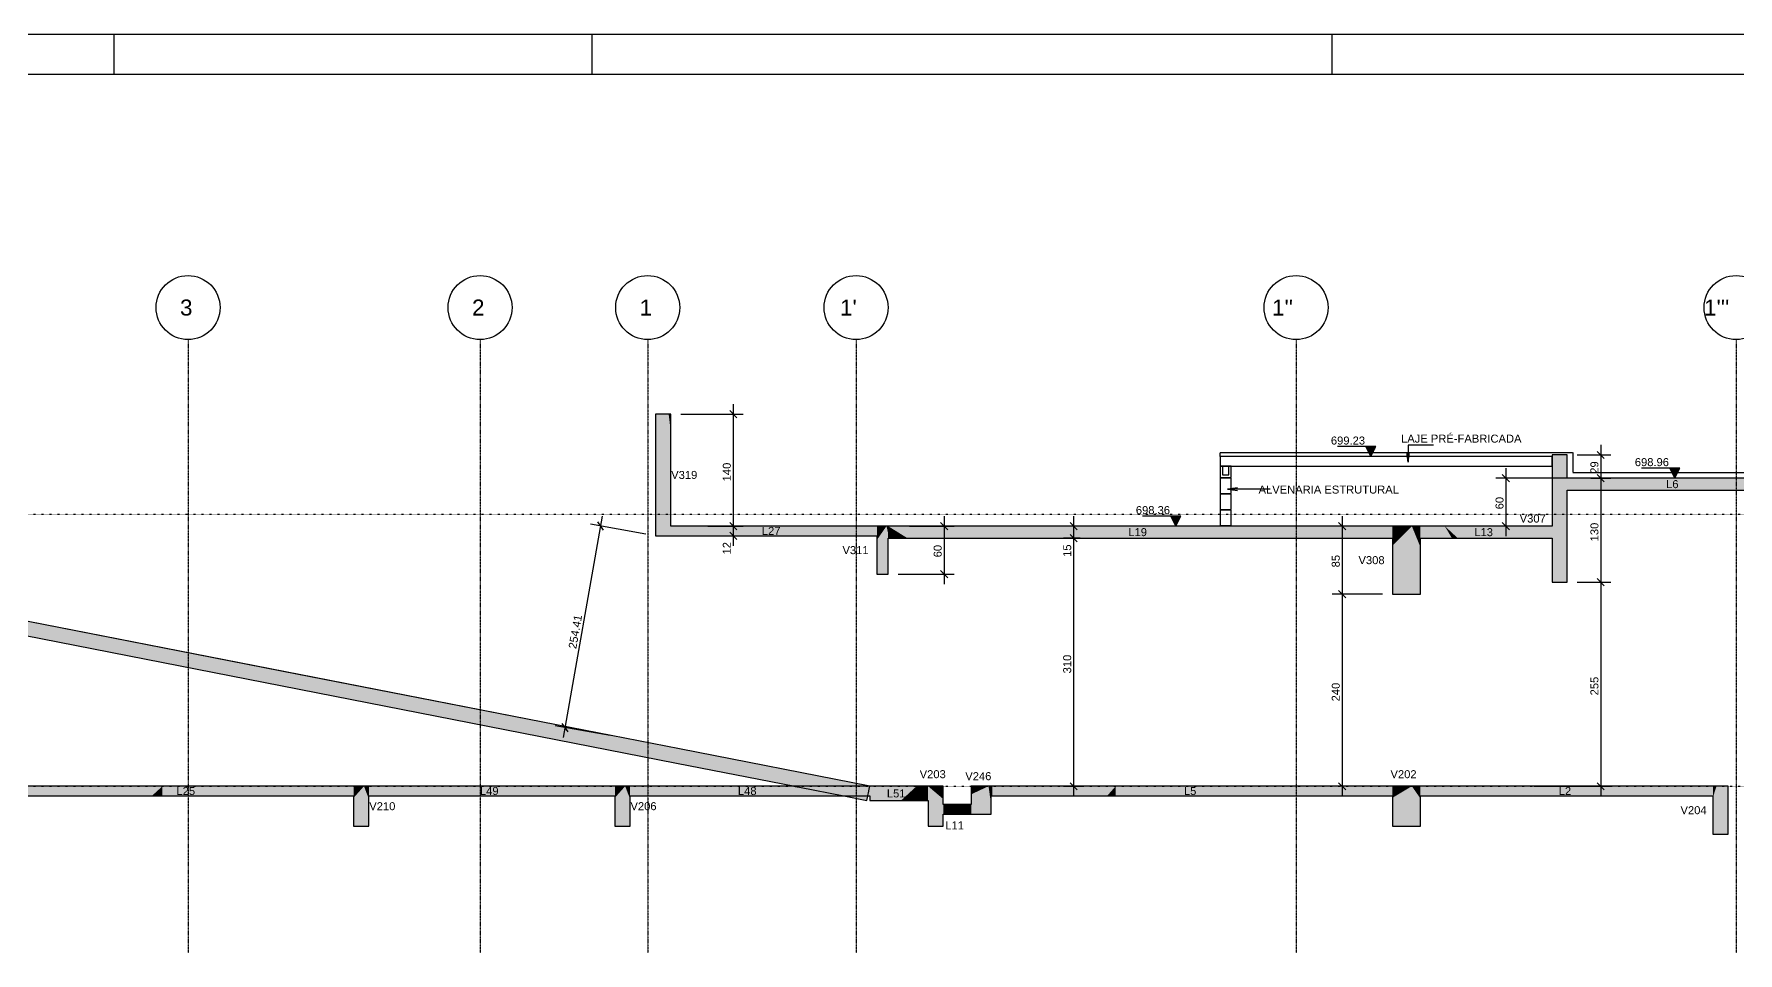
# Model space of a CAD drawing. Extents: x 37185 to 43130, y -8131 to -3926.
# Drawn here: x 38732 to 40862, y -5075 to -3926 of the extents above; entities that cross this region are included whole.
import ezdxf

# ---------------------------------------------------------------- set-up
doc = ezdxf.new("R2010")
doc.units = 0
doc.header["$MEASUREMENT"] = 0
for name, pattern in [('ESTILO_TQS_0001', [1, 0.7, -0.3]), ('ESTILO_TQS_0002', [0.4, 0.1, -0.3]), ('ESTILO_TQS_0004', [1.12, 0.5, -0.2, 0.01, -0.2, 0.01, -0.2])]:
    doc.linetypes.add(name, pattern=pattern)
for name, color, linetype in [('27', 252, 'CONTINUOUS'), ('48', 4, 'CONTINUOUS'), ('50', 5, 'CONTINUOUS'), ('51', 5, 'CONTINUOUS'), ('52', 3, 'CONTINUOUS'), ('67', 7, 'CONTINUOUS'), ('68', 4, 'CONTINUOUS'), ('70', 160, 'CONTINUOUS'), ('74', 2, 'CONTINUOUS'), ('75', 9, 'CONTINUOUS'), ('79', 12, 'CONTINUOUS'), ('95', 7, 'CONTINUOUS'), ('96', 252, 'CONTINUOUS')]:
    doc.layers.add(name, color=color, linetype=linetype)
doc.styles.add('TQS_ARIAL', font='arial.ttf')

msp = doc.modelspace()

# ---------------------------------------------------------------- linework, layer by layer
at = {"layer": '27', "linetype": 'Continuous'}
for points in [[(40214.3, -4454.3), (40214.3, -4466.3), (40629.3, -4466.3), (40629.3, -4454.3), (40214.3, -4454.3)], [(40214.3, -4466.3), (40214.3, -4480.3), (40228.3, -4480.3), (40228.3, -4466.3), (40214.3, -4466.3)], [(40214.3, -4466.3), (40217.3, -4466.3), (40217.3, -4477.3), (40225.3, -4477.3), (40225.3, -4466.3), (40228.3, -4466.3)], [(40214.3, -4481.3), (40214.3, -4500.3), (40228.3, -4500.3), (40228.3, -4481.3), (40214.3, -4481.3)], [(40214.3, -4501.3), (40214.3, -4520.3), (40228.3, -4520.3), (40228.3, -4501.3), (40214.3, -4501.3)], [(40214.3, -4521.3), (40214.3, -4540.3), (40228.3, -4540.3), (40228.3, -4521.3), (40214.3, -4521.3)]]:
    msp.add_lwpolyline(points, dxfattribs=at)
at = {"layer": '48', "linetype": 'Continuous'}
msp.add_line((39442.2, -4800.9), (38116.3, -4541.3), dxfattribs=at)
at = {"layer": '50', "linetype": 'Continuous'}
for centre in [(38924.3, -4268.1), (39289.3, -4268.1), (39498.8, -4268.1), (39759.3, -4268.1), (40309.3, -4268.1), (40859.3, -4268.1)]:
    msp.add_circle(centre, 40, dxfattribs=at)
at = {"layer": '52', "linetype": 'Continuous'}
for points in [[(39527.7, -4401.3), (39525, -4401.3), (39508.7, -4401.3)], [(39508.7, -4401.3), (39508.7, -4445.1), (39508.7, -4531.6), (39508.7, -4553.3)], [(39527.7, -4541.3), (39527.7, -4509.5), (39527.7, -4423.1), (39527.7, -4401.3)], [(40629.3, -4452.3), (40629.3, -4541.3)], [(40648.3, -4452.3), (40629.3, -4452.3)], [(40648.3, -4481.3), (40648.3, -4452.3)], [(40915.3, -4481.3), (40706.6, -4481.3), (40648.3, -4481.3)], [(40648.3, -4611.3), (40648.3, -4586.4), (40648.3, -4551.7), (40648.3, -4496.3)], [(40648.3, -4496.3), (40690.2, -4496.3), (40748.5, -4496.3), (40915.3, -4496.3)], [(39538.5, -4819.8), (39060.1, -4726.1), (38116.3, -4541.3)], [(39508.7, -4553.3), (39514.2, -4553.3), (39525, -4553.3), (39527.7, -4553.3), (39527.9, -4553.3), (39533.5, -4553.3), (39539.2, -4553.3), (39545, -4553.3), (39550.7, -4553.3), (39556.4, -4553.3), (39562.1, -4553.3), (39564.5, -4553.3), (39638.8, -4553.3), (39785.3, -4553.3)], [(40629.3, -4541.3), (40495.2, -4541.3), (40464.8, -4541.3), (40454, -4541.3), (40429.8, -4541.3), (39799.3, -4541.3), (39797.3, -4541.3), (39785.3, -4541.3), (39711.1, -4541.3), (39527.7, -4541.3)], [(39785.3, -4553.3), (39785.3, -4558.6), (39785.3, -4592.8), (39785.3, -4601.3)], [(39799.3, -4601.3), (39799.3, -4584.1), (39799.3, -4556.3)], [(39799.3, -4556.3), (39800.6, -4556.3), (39823.5, -4556.3), (39880.7, -4556.3), (39981.4, -4556.3), (39994.7, -4556.3), (40176.4, -4556.3), (40429.8, -4556.3)], [(40429.8, -4556.3), (40429.8, -4565.8), (40429.8, -4600), (40429.8, -4626.3)], [(40464.8, -4626.3), (40464.8, -4601.8), (40464.8, -4567.7), (40464.8, -4556.3)], [(40464.8, -4556.3), (40473.7, -4556.3), (40504.1, -4556.3), (40505.8, -4556.3), (40511.4, -4556.3), (40521.9, -4556.3), (40545.8, -4556.3), (40629.3, -4556.3)], [(40629.3, -4556.3), (40629.3, -4611.3)], [(38116.3, -4559.7), (38591.3, -4652.7), (39535, -4837.4)], [(39785.3, -4601.3), (39789.3, -4601.3), (39797.3, -4601.3), (39799.3, -4601.3)], [(40629.3, -4611.3), (40641.2, -4611.3), (40644.2, -4611.3), (40648.3, -4611.3)], [(40429.8, -4626.3), (40439.9, -4626.3), (40454, -4626.3), (40464.8, -4626.3)], [(39776.3, -4866.3), (39538.5, -4819.8)], [(39535, -4837.4), (39682.6, -4866.3)], [(39868.3, -4866.3), (39849.3, -4866.3), (39834.9, -4866.3), (39776.3, -4866.3), (39723.8, -4866.3), (39708.4, -4866.3), (39691.4, -4866.3), (39682.6, -4866.3), (39476.8, -4866.3), (39470.7, -4866.3), (39457.8, -4866.3), (39369.2, -4866.3), (39150.3, -4866.3), (39144.2, -4866.3), (39131.3, -4866.3), (38892.3, -4866.3), (38718.3, -4866.3)], [(39682.6, -4866.3), (39683.3, -4866.5), (39684.1, -4866.6), (39684.6, -4866.7), (39684.6, -4866.7), (39684.6, -4866.7), (39685.7, -4866.9), (39688.5, -4867.5), (39743.9, -4878.3)], [(39774, -4878.3), (39774, -4878), (39774.7, -4874.7), (39775.6, -4870.2), (39776.3, -4866.3)], [(39868.3, -4889.3), (39868.3, -4882.4), (39868.3, -4866.3)], [(39928.3, -4866.3), (39924.9, -4866.3), (39903.3, -4866.3)], [(39903.3, -4866.3), (39903.3, -4876.4), (39903.3, -4889.3)], [(39928.3, -4901.3), (39928.3, -4891.3), (39928.3, -4871.2), (39928.3, -4866.3)], [(40849.3, -4866.3), (40834.8, -4866.3), (40830.3, -4866.3), (40551.1, -4866.3), (40464.8, -4866.3), (40454, -4866.3), (40429.8, -4866.3), (40083.8, -4866.3), (39928.4, -4866.3)], [(39928.4, -4866.3), (39928.4, -4869.8), (39928.4, -4876.6), (39928.4, -4878.3)], [(40849.3, -4926.3), (40849.3, -4923.2), (40849.3, -4912.2), (40849.3, -4866.3)], [(38718.3, -4878.3), (38735.9, -4878.3), (38759.7, -4878.3), (38772.9, -4878.3), (38879.2, -4878.3), (38892.3, -4878.3), (38993.8, -4878.3), (39131.3, -4878.3)], [(39131.3, -4878.3), (39131.3, -4880.8), (39131.3, -4900.3), (39131.3, -4916.3)], [(39150.3, -4916.3), (39150.3, -4901.9), (39150.3, -4882.4), (39150.3, -4878.3)], [(39150.3, -4878.3), (39249, -4878.3), (39337.7, -4878.3), (39457.8, -4878.3)], [(39457.8, -4878.3), (39457.8, -4880.8), (39457.8, -4900.3), (39457.8, -4916.3)], [(39476.8, -4916.3), (39476.8, -4901.9), (39476.8, -4882.4), (39476.8, -4878.3)], [(39476.8, -4878.3), (39478.3, -4878.3), (39480.2, -4878.3), (39576.4, -4878.3), (39661.2, -4878.3), (39743.9, -4878.3), (39752.2, -4878.3), (39771.6, -4878.3), (39774, -4878.3), (39776.3, -4878.3)], [(39743.9, -4878.3), (39772.9, -4884)], [(39772.9, -4884), (39773.9, -4878.9), (39774, -4878.3)], [(39776.3, -4878.3), (39776.3, -4878.6), (39776.3, -4884.3)], [(39776.3, -4884.3), (39782.9, -4884.3), (39791.9, -4884.3), (39815.4, -4884.3), (39829.8, -4884.3), (39849.3, -4884.3)], [(39849.3, -4884.3), (39849.3, -4916.3)], [(39903.3, -4889.3), (39892.7, -4889.3), (39868.3, -4889.3)], [(39928.4, -4878.3), (39934.1, -4878.3), (39939.8, -4878.3), (39945.5, -4878.3), (39951.3, -4878.3), (39957, -4878.3), (39962.7, -4878.3), (39968.4, -4878.3), (39974.1, -4878.3), (39979.9, -4878.3), (39985.6, -4878.3), (39991.3, -4878.3), (39997, -4878.3), (40000, -4878.3), (40073.2, -4878.3), (40083.8, -4878.3), (40228.3, -4878.3), (40429.8, -4878.3)], [(40429.8, -4878.3), (40429.8, -4880.8), (40429.8, -4900.8), (40429.8, -4916.3)], [(40464.8, -4916.3), (40464.8, -4901.9), (40464.8, -4881.8), (40464.8, -4878.3)], [(40464.8, -4878.3), (40484.3, -4878.3), (40551.1, -4878.3), (40830.3, -4878.3)], [(40830.3, -4878.3), (40830.3, -4880.5), (40830.3, -4926.3)], [(39131.3, -4916.3), (39136.8, -4916.3), (39144.2, -4916.3), (39150.3, -4916.3)], [(39457.8, -4916.3), (39463.3, -4916.3), (39470.7, -4916.3), (39476.8, -4916.3)], [(39849.3, -4916.3), (39855.4, -4916.3), (39860.9, -4916.3), (39868.3, -4916.3)], [(39868.3, -4901.3), (39878.4, -4901.3), (39892.4, -4901.3), (39892.7, -4901.3), (39901.2, -4901.3), (39903.3, -4901.3), (39910.5, -4901.3), (39924.8, -4901.3), (39924.9, -4901.3), (39928.3, -4901.3)], [(39868.3, -4916.3), (39868.3, -4901.9), (39868.3, -4901.3)], [(40429.8, -4916.3), (40439.9, -4916.3), (40454, -4916.3), (40464.8, -4916.3)], [(40830.3, -4926.3), (40831.3, -4926.3), (40834.8, -4926.3), (40849.3, -4926.3)]]:
    msp.add_lwpolyline(points, dxfattribs=at)
at = {"layer": '67', "linetype": 'ESTILO_TQS_0002'}
for p, q in [((37759.7, -4526.3), (41632.8, -4526.3)), ((37736.1, -4866.3), (41632.8, -4866.3))]:
    msp.add_line(p, q, dxfattribs=at)
at = {"layer": '68', "linetype": 'ESTILO_TQS_0001'}
for points in [[(40214.3, -4454.3), (40214.3, -4449.3), (40648.3, -4449.3), (40655.3, -4449.3), (40655.3, -4474.3), (40908.3, -4474.3), (40908.3, -4449.3), (41303.1, -4449.3)], [(40629.3, -4454.3), (40214.3, -4454.3), (40214.3, -4541.3)]]:
    msp.add_lwpolyline(points, dxfattribs=at)
at = {"layer": '70', "linetype": 'ESTILO_TQS_0004'}
for p, q in [((38924.3, -4308.1), (38924.3, -5074.7)), ((39289.3, -4308.1), (39289.3, -5074.7)), ((39498.8, -4308.1), (39498.8, -5074.7)), ((39759.3, -4308.1), (39759.3, -5074.7)), ((40309.3, -4308.1), (40309.3, -5074.7)), ((40859.3, -4308.1), (40859.3, -5074.7))]:
    msp.add_line(p, q, dxfattribs=at)
at = {"layer": '75', "linetype": 'Continuous'}
for p, q in [((39527.7, -4401.3), (39527.7, -4401.3)), ((39540.2, -4401.3), (39618.2, -4401.3)), ((39601.3, -4396.9), (39610.1, -4405.8)), ((39605.7, -4388.8), (39605.7, -4553.8)), ((40409.1, -4441.8), (40361.1, -4441.8)), ((40402.8, -4454.3), (40396.6, -4441.8)), ((40397.1, -4443), (40408.5, -4443)), ((40397.7, -4444.1), (40408, -4444.1)), ((40398.3, -4445.2), (40407.4, -4445.2)), ((40398.8, -4446.3), (40406.9, -4446.3)), ((40399.4, -4447.4), (40406.3, -4447.4)), ((40399.9, -4448.5), (40405.7, -4448.5)), ((40400.5, -4449.6), (40405.2, -4449.6)), ((40401, -4450.8), (40404.6, -4450.8)), ((40402.8, -4454.3), (40409.1, -4441.8)), ((40685.8, -4447.9), (40694.6, -4456.8)), ((40690.2, -4439.8), (40690.2, -4493.8)), ((40401.6, -4451.9), (40404.1, -4451.9)), ((40402.2, -4453), (40403.5, -4453)), ((40571.6, -4468.8), (40571.6, -4553.8)), ((40648.3, -4452.3), (40648.3, -4452.3)), ((40660.8, -4452.3), (40702.7, -4452.3)), ((40690.2, -4468.8), (40690.2, -4623.8)), ((40788.9, -4468.8), (40740.9, -4468.8)), ((40782.7, -4481.3), (40776.4, -4468.8)), ((40777, -4470), (40788.4, -4470)), ((40777.6, -4471.1), (40787.8, -4471.1)), ((40778.1, -4472.2), (40787.3, -4472.2)), ((40782.7, -4481.3), (40788.9, -4468.8)), ((40652.6, -4481.3), (40559.1, -4481.3)), ((40567.1, -4476.9), (40576, -4485.8)), ((40665.1, -4481.3), (40665.1, -4481.3)), ((40665.1, -4481.3), (40665.1, -4481.3)), ((40665.1, -4481.3), (40665.1, -4481.3)), ((40677.6, -4481.3), (40702.7, -4481.3)), ((40677.6, -4481.3), (40702.7, -4481.3)), ((40685.8, -4476.9), (40694.6, -4485.8)), ((40685.8, -4476.9), (40694.6, -4485.8)), ((40778.7, -4473.3), (40786.7, -4473.3)), ((40779.2, -4474.4), (40786.2, -4474.4)), ((40779.8, -4475.5), (40785.6, -4475.5)), ((40780.3, -4476.6), (40785, -4476.6)), ((40780.9, -4477.8), (40784.5, -4477.8)), ((40781.5, -4478.9), (40783.9, -4478.9)), ((40782, -4480), (40783.4, -4480)), ((39441.9, -4528.9), (39393.1, -4805.4)), ((39436.1, -4536.1), (39443.3, -4546.3)), ((39605.7, -4528.8), (39605.7, -4565.8)), ((39869.3, -4528.8), (39869.3, -4613.8)), ((40031.2, -4528.8), (40031.2, -4568.8)), ((40165.2, -4528.8), (40117.2, -4528.8)), ((40159, -4541.3), (40152.7, -4528.8)), ((40153.3, -4530), (40164.7, -4530)), ((40153.8, -4531.1), (40164.1, -4531.1)), ((40154.4, -4532.2), (40163.5, -4532.2)), ((40154.9, -4533.3), (40163, -4533.3)), ((40155.5, -4534.4), (40162.4, -4534.4)), ((40156.1, -4535.5), (40161.9, -4535.5)), ((40159, -4541.3), (40165.2, -4528.8)), ((40366.9, -4528.8), (40366.9, -4638.8)), ((39496.4, -4551.2), (39427.4, -4539)), ((39508.7, -4553.3), (39508.7, -4553.3)), ((39561.5, -4541.3), (39561.5, -4541.3)), ((39561.5, -4541.3), (39561.5, -4541.3)), ((39564.5, -4553.3), (39564.5, -4553.3)), ((39574, -4541.3), (39618.2, -4541.3)), ((39574, -4541.3), (39618.2, -4541.3)), ((39577, -4553.3), (39618.2, -4553.3)), ((39601.3, -4536.9), (39610.1, -4545.8)), ((39601.3, -4536.9), (39610.1, -4545.8)), ((39601.3, -4548.9), (39610.1, -4557.8)), ((39813.6, -4541.3), (39813.6, -4541.3)), ((39826.1, -4541.3), (39881.8, -4541.3)), ((39864.9, -4536.9), (39873.8, -4545.8)), ((40039.7, -4541.3), (40018.7, -4541.3)), ((40039.3, -4556.3), (40018.7, -4556.3)), ((40039.3, -4556.3), (40018.7, -4556.3)), ((40026.8, -4536.9), (40035.6, -4545.8)), ((40026.8, -4551.9), (40035.6, -4560.8)), ((40026.8, -4551.9), (40035.6, -4560.8)), ((40031.2, -4543.8), (40031.2, -4878.8)), ((40051.8, -4556.3), (40051.8, -4556.3)), ((40051.8, -4556.3), (40051.8, -4556.3)), ((40052.2, -4541.3), (40052.2, -4541.3)), ((40156.6, -4536.6), (40161.3, -4536.6)), ((40157.2, -4537.8), (40160.8, -4537.8)), ((40157.7, -4538.9), (40160.2, -4538.9)), ((40158.3, -4540), (40159.6, -4540)), ((40397.4, -4541.3), (40354.4, -4541.3)), ((40362.5, -4536.9), (40371.3, -4545.8)), ((40409.9, -4541.3), (40409.9, -4541.3)), ((40616.8, -4541.3), (40559.1, -4541.3)), ((40567.1, -4536.9), (40576, -4545.8)), ((40629.3, -4541.3), (40629.3, -4541.3)), ((39864.9, -4596.9), (39873.8, -4605.8)), ((40690.2, -4598.8), (40690.2, -4878.8)), ((39799.3, -4601.3), (39799.3, -4601.3)), ((39811.8, -4601.3), (39881.8, -4601.3)), ((40366.9, -4613.8), (40366.9, -4878.8)), ((40648.3, -4611.3), (40648.3, -4611.3)), ((40648.3, -4611.3), (40648.3, -4611.3)), ((40660.8, -4611.3), (40702.7, -4611.3)), ((40660.8, -4611.3), (40702.7, -4611.3)), ((40685.8, -4606.9), (40694.6, -4615.8)), ((40685.8, -4606.9), (40694.6, -4615.8)), ((40417.3, -4626.3), (40354.4, -4626.3)), ((40417.3, -4626.3), (40354.4, -4626.3)), ((40362.5, -4621.9), (40371.3, -4630.8)), ((40362.5, -4621.9), (40371.3, -4630.8)), ((40429.8, -4626.3), (40429.8, -4626.3)), ((40429.8, -4626.3), (40429.8, -4626.3)), ((39452, -4803.1), (39383, -4790.9)), ((39391.7, -4788), (39398.9, -4798.2)), ((39464.3, -4805.3), (39464.3, -4805.3)), ((40006.1, -4866.3), (40006.1, -4866.3)), ((40018.6, -4866.3), (40043.7, -4866.3)), ((40026.8, -4861.9), (40035.6, -4870.8)), ((40365.9, -4866.3), (40354.4, -4866.3)), ((40362.5, -4861.9), (40371.3, -4870.8)), ((40378.4, -4866.3), (40378.4, -4866.3)), ((40594.5, -4866.3), (40594.5, -4866.3)), ((40607, -4866.3), (40702.7, -4866.3)), ((40685.8, -4861.9), (40694.6, -4870.8))]:
    msp.add_line(p, q, dxfattribs=at)
for points in [[(40481.1, -4440), (40449.3, -4440), (40449.3, -4461.3), (40447.7, -4448.9), (40449.3, -4461.3), (40450.9, -4448.9)], [(40277.1, -4495.2), (40223.7, -4495.2), (40236.1, -4493.6), (40223.7, -4495.2), (40236.1, -4496.9)]]:
    msp.add_lwpolyline(points, dxfattribs=at)
at = {"layer": '79', "linetype": 'Continuous'}
for points in [[(40396.6, -4441.8), (40402.8, -4454.3), (40409.1, -4441.8), (40396.6, -4441.8)], [(40776.4, -4468.8), (40782.7, -4481.3), (40788.9, -4468.8), (40776.4, -4468.8)], [(40152.7, -4528.8), (40159, -4541.3), (40165.2, -4528.8), (40152.7, -4528.8)]]:
    msp.add_lwpolyline(points, dxfattribs=at)
at = {"layer": '95', "linetype": 'Continuous'}
for p, q in [((37184.5, -3926.3), (43129.5, -3926.3)), ((38832, -3976.3), (38832, -3926.3)), ((39429.5, -3976.3), (39429.5, -3926.3)), ((40354.5, -3976.3), (40354.5, -3926.3)), ((37309.5, -3976.3), (43079.5, -3976.3))]:
    msp.add_line(p, q, dxfattribs=at)
at = {"layer": '96', "linetype": 'Continuous'}
for points in [[(39525, -4401.3), (39508.7, -4401.3), (39508.7, -4445.1)], [(39525, -4401.3), (39508.7, -4445.1), (39525, -4401.3)], [(39525, -4401.3), (39508.7, -4445.1), (39508.7, -4531.6)], [(39525, -4401.3), (39508.7, -4531.6), (39525, -4401.3)], [(39525, -4401.3), (39508.7, -4531.6), (39508.7, -4553.3)], [(39525, -4401.3), (39508.7, -4553.3), (39525, -4401.3)], [(39525, -4401.3), (39508.7, -4553.3), (39514.2, -4553.3)], [(39525, -4401.3), (39514.2, -4553.3), (39525, -4401.3)], [(39525, -4401.3), (39514.2, -4553.3), (39525, -4553.3)], [(39525, -4401.3), (39525, -4553.3), (39525, -4401.3)], [(39525, -4401.3), (39525, -4553.3), (39527.7, -4553.3)], [(39525, -4401.3), (39527.7, -4553.3), (39525, -4401.3)], [(39525, -4401.3), (39527.7, -4553.3), (39527.7, -4509.5)], [(39525, -4401.3), (39527.7, -4509.5), (39525, -4401.3)], [(39525, -4401.3), (39527.7, -4509.5), (39527.7, -4423.1)], [(39525, -4401.3), (39527.7, -4423.1), (39525, -4401.3)], [(39525, -4401.3), (39527.7, -4423.1), (39527.7, -4401.3)], [(39525, -4401.3), (39527.7, -4401.3), (39525, -4401.3)], [(40629.3, -4452.3), (40629.3, -4611.3), (40641.2, -4611.3)], [(40629.3, -4452.3), (40641.2, -4611.3), (40629.3, -4452.3)], [(40629.3, -4452.3), (40641.2, -4611.3), (40644.2, -4611.3)], [(40629.3, -4452.3), (40644.2, -4611.3), (40629.3, -4452.3)], [(40629.3, -4452.3), (40644.2, -4611.3), (40648.3, -4611.3)], [(40629.3, -4452.3), (40648.3, -4611.3), (40629.3, -4452.3)], [(40629.3, -4452.3), (40648.3, -4611.3), (40648.3, -4586.4)], [(40629.3, -4452.3), (40648.3, -4586.4), (40629.3, -4452.3)], [(40629.3, -4452.3), (40648.3, -4586.4), (40648.3, -4551.7)], [(40629.3, -4452.3), (40648.3, -4551.7), (40629.3, -4452.3)], [(40629.3, -4452.3), (40648.3, -4551.7), (40648.3, -4452.3)], [(40629.3, -4452.3), (40648.3, -4452.3), (40629.3, -4452.3)], [(40706.6, -4481.3), (40648.3, -4481.3), (40648.3, -4483.7)], [(40706.6, -4481.3), (40648.3, -4483.7), (40706.6, -4481.3)], [(40706.6, -4481.3), (40648.3, -4483.7), (40648.3, -4487)], [(40706.6, -4481.3), (40648.3, -4487), (40706.6, -4481.3)], [(40706.6, -4481.3), (40648.3, -4487), (40648.3, -4496.3)], [(40706.6, -4481.3), (40648.3, -4496.3), (40706.6, -4481.3)], [(40706.6, -4481.3), (40648.3, -4496.3), (40690.2, -4496.3)], [(40706.6, -4481.3), (40690.2, -4496.3), (40706.6, -4481.3)], [(40706.6, -4481.3), (40690.2, -4496.3), (40748.5, -4496.3)], [(40706.6, -4481.3), (40748.5, -4496.3), (40706.6, -4481.3)], [(40706.6, -4481.3), (40748.5, -4496.3), (40915.3, -4496.3)], [(40706.6, -4481.3), (40915.3, -4496.3), (40706.6, -4481.3)], [(40706.6, -4481.3), (40915.3, -4496.3), (40915.3, -4494)], [(40706.6, -4481.3), (40915.3, -4494), (40706.6, -4481.3)], [(40706.6, -4481.3), (40915.3, -4494), (40915.3, -4490.7)], [(40706.6, -4481.3), (40915.3, -4490.7), (40706.6, -4481.3)], [(40706.6, -4481.3), (40915.3, -4490.7), (40915.3, -4481.3)], [(40706.6, -4481.3), (40915.3, -4481.3), (40706.6, -4481.3)], [(39060.1, -4726.1), (38116.3, -4541.3), (38591.3, -4652.7)], [(39711.1, -4541.3), (39527.7, -4541.3), (39527.7, -4544.8)], [(39711.1, -4541.3), (39527.7, -4544.8), (39711.1, -4541.3)], [(39711.1, -4541.3), (39527.7, -4544.8), (39527.7, -4551.6)], [(39711.1, -4541.3), (39527.7, -4551.6), (39711.1, -4541.3)], [(39711.1, -4541.3), (39527.7, -4551.6), (39527.7, -4553.3)], [(39711.1, -4541.3), (39527.7, -4553.3), (39711.1, -4541.3)], [(39711.1, -4541.3), (39527.7, -4553.3), (39527.9, -4553.3)], [(39711.1, -4541.3), (39527.9, -4553.3), (39711.1, -4541.3)], [(39711.1, -4541.3), (39527.9, -4553.3), (39533.5, -4553.3)], [(39711.1, -4541.3), (39533.5, -4553.3), (39711.1, -4541.3)], [(39711.1, -4541.3), (39533.5, -4553.3), (39539.2, -4553.3)], [(39711.1, -4541.3), (39539.2, -4553.3), (39711.1, -4541.3)], [(39711.1, -4541.3), (39539.2, -4553.3), (39545, -4553.3)], [(39711.1, -4541.3), (39545, -4553.3), (39711.1, -4541.3)], [(39711.1, -4541.3), (39545, -4553.3), (39550.7, -4553.3)], [(39711.1, -4541.3), (39550.7, -4553.3), (39711.1, -4541.3)], [(39711.1, -4541.3), (39550.7, -4553.3), (39556.4, -4553.3)], [(39711.1, -4541.3), (39556.4, -4553.3), (39711.1, -4541.3)], [(39711.1, -4541.3), (39556.4, -4553.3), (39562.1, -4553.3)], [(39711.1, -4541.3), (39562.1, -4553.3), (39711.1, -4541.3)], [(39711.1, -4541.3), (39562.1, -4553.3), (39564.5, -4553.3)], [(39711.1, -4541.3), (39564.5, -4553.3), (39711.1, -4541.3)], [(39711.1, -4541.3), (39564.5, -4553.3), (39638.8, -4553.3)], [(39711.1, -4541.3), (39638.8, -4553.3), (39711.1, -4541.3)], [(39711.1, -4541.3), (39638.8, -4553.3), (39785.3, -4553.3)], [(39711.1, -4541.3), (39785.3, -4553.3), (39711.1, -4541.3)], [(39711.1, -4541.3), (39785.3, -4553.3), (39785.3, -4549.9)], [(39711.1, -4541.3), (39785.3, -4549.9), (39711.1, -4541.3)], [(39711.1, -4541.3), (39785.3, -4549.9), (39785.3, -4543.1)], [(39711.1, -4541.3), (39785.3, -4543.1), (39711.1, -4541.3)], [(39711.1, -4541.3), (39785.3, -4543.1), (39785.3, -4541.3)], [(39711.1, -4541.3), (39785.3, -4541.3), (39711.1, -4541.3)], [(39797.3, -4541.3), (39785.3, -4541.3), (39785.3, -4558.6)], [(39797.3, -4541.3), (39785.3, -4558.6), (39797.3, -4541.3)], [(39797.3, -4541.3), (39785.3, -4558.6), (39785.3, -4592.8)], [(39797.3, -4541.3), (39785.3, -4592.8), (39797.3, -4541.3)], [(39797.3, -4541.3), (39785.3, -4592.8), (39785.3, -4601.3)], [(39797.3, -4541.3), (39785.3, -4601.3), (39797.3, -4541.3)], [(39797.3, -4541.3), (39785.3, -4601.3), (39789.3, -4601.3)], [(39797.3, -4541.3), (39789.3, -4601.3), (39797.3, -4541.3)], [(39797.3, -4541.3), (39789.3, -4601.3), (39797.3, -4601.3)], [(39797.3, -4541.3), (39797.3, -4601.3), (39797.3, -4541.3)], [(39797.3, -4541.3), (39797.3, -4601.3), (39799.3, -4601.3)], [(39797.3, -4541.3), (39799.3, -4601.3), (39797.3, -4541.3)], [(39797.3, -4541.3), (39799.3, -4601.3), (39799.3, -4584.1)], [(39797.3, -4541.3), (39799.3, -4584.1), (39797.3, -4541.3)], [(39797.3, -4541.3), (39799.3, -4584.1), (39799.3, -4549.9)], [(39797.3, -4541.3), (39799.3, -4549.9), (39797.3, -4541.3)], [(39797.3, -4541.3), (39799.3, -4549.9), (39799.3, -4541.3)], [(39797.3, -4541.3), (39799.3, -4541.3), (39797.3, -4541.3)], [(39799.3, -4541.3), (39799.3, -4556.3), (39800.6, -4556.3)], [(39799.3, -4541.3), (39800.6, -4556.3), (39799.3, -4541.3)], [(39799.3, -4541.3), (39800.6, -4556.3), (39823.5, -4556.3)], [(39799.3, -4541.3), (39823.5, -4556.3), (39799.3, -4541.3)], [(39799.3, -4541.3), (39823.5, -4556.3), (39880.7, -4556.3)], [(39799.3, -4541.3), (39880.7, -4556.3), (39799.3, -4541.3)], [(39799.3, -4541.3), (39880.7, -4556.3), (39981.4, -4556.3)], [(39799.3, -4541.3), (39981.4, -4556.3), (39799.3, -4541.3)], [(39799.3, -4541.3), (39981.4, -4556.3), (39994.7, -4556.3)], [(39799.3, -4541.3), (39994.7, -4556.3), (39799.3, -4541.3)], [(39799.3, -4541.3), (39994.7, -4556.3), (40176.4, -4556.3)], [(39799.3, -4541.3), (40176.4, -4556.3), (39799.3, -4541.3)], [(39799.3, -4541.3), (40176.4, -4556.3), (40429.8, -4556.3)], [(39799.3, -4541.3), (40429.8, -4556.3), (39799.3, -4541.3)], [(39799.3, -4541.3), (40429.8, -4556.3), (40429.8, -4552)], [(39799.3, -4541.3), (40429.8, -4552), (39799.3, -4541.3)], [(39799.3, -4541.3), (40429.8, -4552), (40429.8, -4546)], [(39799.3, -4541.3), (40429.8, -4546), (39799.3, -4541.3)], [(39799.3, -4541.3), (40429.8, -4546), (40429.8, -4541.3)], [(39799.3, -4541.3), (40429.8, -4541.3), (39799.3, -4541.3)], [(40454, -4541.3), (40429.8, -4541.3), (40429.8, -4565.8)], [(40454, -4541.3), (40429.8, -4565.8), (40454, -4541.3)], [(40454, -4541.3), (40429.8, -4565.8), (40429.8, -4600)], [(40454, -4541.3), (40429.8, -4600), (40454, -4541.3)], [(40454, -4541.3), (40429.8, -4600), (40429.8, -4626.3)], [(40454, -4541.3), (40429.8, -4626.3), (40454, -4541.3)], [(40454, -4541.3), (40429.8, -4626.3), (40439.9, -4626.3)], [(40454, -4541.3), (40439.9, -4626.3), (40454, -4541.3)], [(40454, -4541.3), (40439.9, -4626.3), (40454, -4626.3)], [(40454, -4541.3), (40454, -4626.3), (40454, -4541.3)], [(40454, -4541.3), (40454, -4626.3), (40464.8, -4626.3)], [(40454, -4541.3), (40464.8, -4626.3), (40454, -4541.3)], [(40454, -4541.3), (40464.8, -4626.3), (40464.8, -4601.8)], [(40454, -4541.3), (40464.8, -4601.8), (40454, -4541.3)], [(40454, -4541.3), (40464.8, -4601.8), (40464.8, -4567.7)], [(40454, -4541.3), (40464.8, -4567.7), (40454, -4541.3)], [(40454, -4541.3), (40464.8, -4567.7), (40464.8, -4541.3)], [(40454, -4541.3), (40464.8, -4541.3), (40454, -4541.3)], [(40495.2, -4541.3), (40464.8, -4541.3), (40464.8, -4545.2)], [(40495.2, -4541.3), (40464.8, -4545.2), (40495.2, -4541.3)], [(40495.2, -4541.3), (40464.8, -4545.2), (40464.8, -4551.2)], [(40495.2, -4541.3), (40464.8, -4551.2), (40495.2, -4541.3)], [(40495.2, -4541.3), (40464.8, -4551.2), (40464.8, -4556.3)], [(40495.2, -4541.3), (40464.8, -4556.3), (40495.2, -4541.3)], [(40495.2, -4541.3), (40464.8, -4556.3), (40473.7, -4556.3)], [(40495.2, -4541.3), (40473.7, -4556.3), (40495.2, -4541.3)], [(40495.2, -4541.3), (40473.7, -4556.3), (40504.1, -4556.3)], [(40495.2, -4541.3), (40504.1, -4556.3), (40495.2, -4541.3)], [(40495.2, -4541.3), (40504.1, -4556.3), (40505.8, -4556.3)], [(40495.2, -4541.3), (40505.8, -4556.3), (40495.2, -4541.3)], [(40495.2, -4541.3), (40505.8, -4556.3), (40511.4, -4556.3)], [(40495.2, -4541.3), (40511.4, -4556.3), (40495.2, -4541.3)], [(40495.2, -4541.3), (40511.4, -4556.3), (40521.9, -4556.3)], [(40495.2, -4541.3), (40521.9, -4556.3), (40495.2, -4541.3)], [(40495.2, -4541.3), (40521.9, -4556.3), (40545.8, -4556.3)], [(40495.2, -4541.3), (40545.8, -4556.3), (40495.2, -4541.3)], [(40495.2, -4541.3), (40545.8, -4556.3), (40629.3, -4556.3)], [(40495.2, -4541.3), (40629.3, -4556.3), (40495.2, -4541.3)], [(40495.2, -4541.3), (40629.3, -4556.3), (40629.3, -4554.1)], [(40495.2, -4541.3), (40629.3, -4554.1), (40495.2, -4541.3)], [(40495.2, -4541.3), (40629.3, -4554.1), (40629.3, -4550.6)], [(40495.2, -4541.3), (40629.3, -4550.6), (40495.2, -4541.3)], [(40495.2, -4541.3), (40629.3, -4550.6), (40629.3, -4541.3)], [(40495.2, -4541.3), (40629.3, -4541.3), (40495.2, -4541.3)], [(39060.1, -4726.1), (38591.3, -4652.7), (39060.1, -4726.1)], [(39060.1, -4726.1), (38591.3, -4652.7), (39535, -4837.4)], [(39060.1, -4726.1), (39535, -4837.4), (39060.1, -4726.1)], [(39060.1, -4726.1), (39535, -4837.4), (39538.5, -4819.8)], [(39060.1, -4726.1), (39538.5, -4819.8), (39060.1, -4726.1)], [(39535, -4837.4), (39772.9, -4884), (39538.5, -4819.8)], [(39535, -4837.4), (39538.5, -4819.8), (39535, -4837.4)], [(39772.9, -4884), (39773.9, -4878.9), (39538.5, -4819.8)], [(39772.9, -4884), (39538.5, -4819.8), (39772.9, -4884)], [(39538.5, -4819.8), (39773.9, -4878.9), (39776.3, -4866.3)], [(39538.5, -4819.8), (39776.3, -4866.3), (39538.5, -4819.8)], [(38892.3, -4866.3), (38718.3, -4866.3), (38718.3, -4869.8)], [(38892.3, -4866.3), (38718.3, -4869.8), (38892.3, -4866.3)], [(38892.3, -4866.3), (38718.3, -4869.8), (38718.3, -4874.5)], [(38892.3, -4866.3), (38718.3, -4874.5), (38892.3, -4866.3)], [(38892.3, -4866.3), (38718.3, -4874.5), (38718.3, -4878.3)], [(38892.3, -4866.3), (38718.3, -4878.3), (38892.3, -4866.3)], [(38892.3, -4866.3), (38718.3, -4878.3), (38735.9, -4878.3)], [(38892.3, -4866.3), (38735.9, -4878.3), (38892.3, -4866.3)], [(38892.3, -4866.3), (38735.9, -4878.3), (38759.7, -4878.3)], [(38892.3, -4866.3), (38759.7, -4878.3), (38892.3, -4866.3)], [(38892.3, -4866.3), (38759.7, -4878.3), (38772.9, -4878.3)], [(38892.3, -4866.3), (38772.9, -4878.3), (38892.3, -4866.3)], [(38892.3, -4866.3), (38772.9, -4878.3), (38879.2, -4878.3)], [(38892.3, -4866.3), (38879.2, -4878.3), (38892.3, -4866.3)], [(38892.3, -4866.3), (38879.2, -4878.3), (38892.3, -4878.3)], [(38892.3, -4866.3), (38892.3, -4878.3), (38892.3, -4866.3)], [(38892.3, -4866.3), (38892.3, -4878.3), (38993.8, -4878.3)], [(38892.3, -4866.3), (38993.8, -4878.3), (38892.3, -4866.3)], [(38892.3, -4866.3), (38993.8, -4878.3), (39131.3, -4878.3)], [(38892.3, -4866.3), (39131.3, -4878.3), (38892.3, -4866.3)], [(38892.3, -4866.3), (39131.3, -4878.3), (39131.3, -4874.9)], [(38892.3, -4866.3), (39131.3, -4874.9), (38892.3, -4866.3)], [(38892.3, -4866.3), (39131.3, -4874.9), (39131.3, -4870.2)], [(38892.3, -4866.3), (39131.3, -4870.2), (38892.3, -4866.3)], [(38892.3, -4866.3), (39131.3, -4870.2), (39131.3, -4866.3)], [(38892.3, -4866.3), (39131.3, -4866.3), (38892.3, -4866.3)], [(39144.2, -4866.3), (39131.3, -4866.3), (39131.3, -4880.8)], [(39144.2, -4866.3), (39131.3, -4880.8), (39144.2, -4866.3)], [(39144.2, -4866.3), (39131.3, -4880.8), (39131.3, -4900.3)], [(39144.2, -4866.3), (39131.3, -4900.3), (39144.2, -4866.3)], [(39144.2, -4866.3), (39131.3, -4900.3), (39131.3, -4916.3)], [(39144.2, -4866.3), (39131.3, -4916.3), (39144.2, -4866.3)], [(39144.2, -4866.3), (39131.3, -4916.3), (39136.8, -4916.3)], [(39144.2, -4866.3), (39136.8, -4916.3), (39144.2, -4866.3)], [(39144.2, -4866.3), (39136.8, -4916.3), (39144.2, -4916.3)], [(39144.2, -4866.3), (39144.2, -4916.3), (39144.2, -4866.3)], [(39144.2, -4866.3), (39144.2, -4916.3), (39150.3, -4916.3)], [(39144.2, -4866.3), (39150.3, -4916.3), (39144.2, -4866.3)], [(39144.2, -4866.3), (39150.3, -4916.3), (39150.3, -4901.9)], [(39144.2, -4866.3), (39150.3, -4901.9), (39144.2, -4866.3)], [(39144.2, -4866.3), (39150.3, -4901.9), (39150.3, -4882.4)], [(39144.2, -4866.3), (39150.3, -4882.4), (39144.2, -4866.3)], [(39144.2, -4866.3), (39150.3, -4882.4), (39150.3, -4866.3)], [(39144.2, -4866.3), (39150.3, -4866.3), (39144.2, -4866.3)], [(39369.2, -4866.3), (39150.3, -4866.3), (39150.3, -4869.8)], [(39369.2, -4866.3), (39150.3, -4869.8), (39369.2, -4866.3)], [(39369.2, -4866.3), (39150.3, -4869.8), (39150.3, -4874.5)], [(39369.2, -4866.3), (39150.3, -4874.5), (39369.2, -4866.3)], [(39369.2, -4866.3), (39150.3, -4874.5), (39150.3, -4878.3)], [(39369.2, -4866.3), (39150.3, -4878.3), (39369.2, -4866.3)], [(39369.2, -4866.3), (39150.3, -4878.3), (39249, -4878.3)], [(39369.2, -4866.3), (39249, -4878.3), (39369.2, -4866.3)], [(39369.2, -4866.3), (39249, -4878.3), (39337.7, -4878.3)], [(39369.2, -4866.3), (39337.7, -4878.3), (39369.2, -4866.3)], [(39369.2, -4866.3), (39337.7, -4878.3), (39457.8, -4878.3)], [(39369.2, -4866.3), (39457.8, -4878.3), (39369.2, -4866.3)], [(39369.2, -4866.3), (39457.8, -4878.3), (39457.8, -4874.9)], [(39369.2, -4866.3), (39457.8, -4874.9), (39369.2, -4866.3)], [(39369.2, -4866.3), (39457.8, -4874.9), (39457.8, -4870.2)], [(39369.2, -4866.3), (39457.8, -4870.2), (39369.2, -4866.3)], [(39369.2, -4866.3), (39457.8, -4870.2), (39457.8, -4866.3)], [(39369.2, -4866.3), (39457.8, -4866.3), (39369.2, -4866.3)], [(39470.7, -4866.3), (39457.8, -4866.3), (39457.8, -4880.8)], [(39470.7, -4866.3), (39457.8, -4880.8), (39470.7, -4866.3)], [(39470.7, -4866.3), (39457.8, -4880.8), (39457.8, -4900.3)], [(39470.7, -4866.3), (39457.8, -4900.3), (39470.7, -4866.3)], [(39470.7, -4866.3), (39457.8, -4900.3), (39457.8, -4916.3)], [(39470.7, -4866.3), (39457.8, -4916.3), (39470.7, -4866.3)], [(39470.7, -4866.3), (39457.8, -4916.3), (39463.3, -4916.3)], [(39470.7, -4866.3), (39463.3, -4916.3), (39470.7, -4866.3)], [(39470.7, -4866.3), (39463.3, -4916.3), (39470.7, -4916.3)], [(39470.7, -4866.3), (39470.7, -4916.3), (39470.7, -4866.3)], [(39470.7, -4866.3), (39470.7, -4916.3), (39476.8, -4916.3)], [(39470.7, -4866.3), (39476.8, -4916.3), (39470.7, -4866.3)], [(39470.7, -4866.3), (39476.8, -4916.3), (39476.8, -4901.9)], [(39470.7, -4866.3), (39476.8, -4901.9), (39470.7, -4866.3)], [(39470.7, -4866.3), (39476.8, -4901.9), (39476.8, -4882.4)], [(39470.7, -4866.3), (39476.8, -4882.4), (39470.7, -4866.3)], [(39470.7, -4866.3), (39476.8, -4882.4), (39476.8, -4866.3)], [(39470.7, -4866.3), (39476.8, -4866.3), (39470.7, -4866.3)], [(39691.4, -4866.3), (39476.8, -4866.3), (39476.8, -4869.8)], [(39691.4, -4866.3), (39476.8, -4869.8), (39691.4, -4866.3)], [(39691.4, -4866.3), (39476.8, -4869.8), (39476.8, -4874.5)], [(39691.4, -4866.3), (39476.8, -4874.5), (39691.4, -4866.3)], [(39691.4, -4866.3), (39476.8, -4874.5), (39476.8, -4878.3)], [(39691.4, -4866.3), (39476.8, -4878.3), (39691.4, -4866.3)], [(39691.4, -4866.3), (39476.8, -4878.3), (39478.3, -4878.3)], [(39691.4, -4866.3), (39478.3, -4878.3), (39691.4, -4866.3)], [(39691.4, -4866.3), (39478.3, -4878.3), (39480.2, -4878.3)], [(39691.4, -4866.3), (39480.2, -4878.3), (39691.4, -4866.3)], [(39691.4, -4866.3), (39480.2, -4878.3), (39576.4, -4878.3)], [(39691.4, -4866.3), (39576.4, -4878.3), (39691.4, -4866.3)], [(39691.4, -4866.3), (39576.4, -4878.3), (39661.2, -4878.3)], [(39691.4, -4866.3), (39661.2, -4878.3), (39691.4, -4866.3)], [(39691.4, -4866.3), (39661.2, -4878.3), (39776.3, -4878.3)], [(39691.4, -4866.3), (39776.3, -4878.3), (39691.4, -4866.3)], [(39691.4, -4866.3), (39776.3, -4878.3), (39776.3, -4874.9)], [(39691.4, -4866.3), (39776.3, -4874.9), (39691.4, -4866.3)], [(39691.4, -4866.3), (39776.3, -4874.9), (39776.3, -4870.2)], [(39691.4, -4866.3), (39776.3, -4870.2), (39691.4, -4866.3)], [(39691.4, -4866.3), (39776.3, -4870.2), (39776.3, -4866.3)], [(39691.4, -4866.3), (39776.3, -4866.3), (39691.4, -4866.3)], [(39834.9, -4866.3), (39776.3, -4866.3), (39776.3, -4871.5)], [(39834.9, -4866.3), (39776.3, -4871.5), (39834.9, -4866.3)], [(39834.9, -4866.3), (39776.3, -4871.5), (39776.3, -4878.6)], [(39834.9, -4866.3), (39776.3, -4878.6), (39834.9, -4866.3)], [(39834.9, -4866.3), (39776.3, -4878.6), (39776.3, -4884.3)], [(39834.9, -4866.3), (39776.3, -4884.3), (39834.9, -4866.3)], [(39834.9, -4866.3), (39776.3, -4884.3), (39782.9, -4884.3)], [(39834.9, -4866.3), (39782.9, -4884.3), (39834.9, -4866.3)], [(39834.9, -4866.3), (39782.9, -4884.3), (39791.9, -4884.3)], [(39834.9, -4866.3), (39791.9, -4884.3), (39834.9, -4866.3)], [(39834.9, -4866.3), (39791.9, -4884.3), (39815.4, -4884.3)], [(39834.9, -4866.3), (39815.4, -4884.3), (39834.9, -4866.3)], [(39834.9, -4866.3), (39815.4, -4884.3), (39829.8, -4884.3)], [(39834.9, -4866.3), (39829.8, -4884.3), (39834.9, -4866.3)], [(39834.9, -4866.3), (39829.8, -4884.3), (39849.3, -4884.3)], [(39834.9, -4866.3), (39849.3, -4884.3), (39834.9, -4866.3)], [(39834.9, -4866.3), (39849.3, -4884.3), (39849.3, -4879.2)], [(39834.9, -4866.3), (39849.3, -4879.2), (39834.9, -4866.3)], [(39834.9, -4866.3), (39849.3, -4879.2), (39849.3, -4872.1)], [(39834.9, -4866.3), (39849.3, -4872.1), (39834.9, -4866.3)], [(39834.9, -4866.3), (39849.3, -4872.1), (39849.3, -4866.3)], [(39834.9, -4866.3), (39849.3, -4866.3), (39834.9, -4866.3)], [(39849.3, -4866.3), (39849.3, -4916.3), (39855.4, -4916.3)], [(39849.3, -4866.3), (39855.4, -4916.3), (39849.3, -4866.3)], [(39849.3, -4866.3), (39855.4, -4916.3), (39860.9, -4916.3)], [(39849.3, -4866.3), (39860.9, -4916.3), (39849.3, -4866.3)], [(39849.3, -4866.3), (39860.9, -4916.3), (39868.3, -4916.3)], [(39849.3, -4866.3), (39868.3, -4916.3), (39849.3, -4866.3)], [(39849.3, -4866.3), (39868.3, -4916.3), (39868.3, -4901.9)], [(39849.3, -4866.3), (39868.3, -4901.9), (39849.3, -4866.3)], [(39849.3, -4866.3), (39868.3, -4901.9), (39868.3, -4882.4)], [(39849.3, -4866.3), (39868.3, -4882.4), (39849.3, -4866.3)], [(39849.3, -4866.3), (39868.3, -4882.4), (39868.3, -4866.3)], [(39849.3, -4866.3), (39868.3, -4866.3), (39849.3, -4866.3)], [(39924.9, -4866.3), (39903.3, -4866.3), (39903.3, -4876.4)], [(39924.9, -4866.3), (39903.3, -4876.4), (39924.9, -4866.3)], [(39924.9, -4866.3), (39903.3, -4876.4), (39903.3, -4896.5)], [(39924.9, -4866.3), (39903.3, -4896.5), (39924.9, -4866.3)], [(39924.9, -4866.3), (39903.3, -4896.5), (39903.3, -4901.3)], [(39924.9, -4866.3), (39903.3, -4901.3), (39924.9, -4866.3)], [(39924.9, -4866.3), (39903.3, -4901.3), (39910.5, -4901.3)], [(39924.9, -4866.3), (39910.5, -4901.3), (39924.9, -4866.3)], [(39924.9, -4866.3), (39910.5, -4901.3), (39924.8, -4901.3)], [(39924.9, -4866.3), (39924.8, -4901.3), (39924.9, -4866.3)], [(39924.9, -4866.3), (39924.8, -4901.3), (39924.9, -4901.3)], [(39924.9, -4866.3), (39924.9, -4901.3), (39924.9, -4866.3)], [(39924.9, -4866.3), (39924.9, -4901.3), (39928.3, -4901.3)], [(39924.9, -4866.3), (39928.3, -4901.3), (39924.9, -4866.3)], [(39924.9, -4866.3), (39928.3, -4901.3), (39928.3, -4891.3)], [(39924.9, -4866.3), (39928.3, -4891.3), (39924.9, -4866.3)], [(39924.9, -4866.3), (39928.3, -4891.3), (39928.3, -4871.2)], [(39924.9, -4866.3), (39928.3, -4871.2), (39924.9, -4866.3)], [(39924.9, -4866.3), (39928.3, -4871.2), (39928.3, -4866.3)], [(39924.9, -4866.3), (39928.3, -4866.3), (39924.9, -4866.3)], [(40083.8, -4866.3), (39928.4, -4866.3), (39928.4, -4869.8)], [(40083.8, -4866.3), (39928.4, -4869.8), (40083.8, -4866.3)], [(40083.8, -4866.3), (39928.4, -4869.8), (39928.4, -4876.6)], [(40083.8, -4866.3), (39928.4, -4876.6), (40083.8, -4866.3)], [(40083.8, -4866.3), (39928.4, -4876.6), (39928.4, -4878.3)], [(40083.8, -4866.3), (39928.4, -4878.3), (40083.8, -4866.3)], [(40083.8, -4866.3), (39928.4, -4878.3), (39934.1, -4878.3)], [(40083.8, -4866.3), (39934.1, -4878.3), (40083.8, -4866.3)], [(40083.8, -4866.3), (39934.1, -4878.3), (39939.8, -4878.3)], [(40083.8, -4866.3), (39939.8, -4878.3), (40083.8, -4866.3)], [(40083.8, -4866.3), (39939.8, -4878.3), (39945.5, -4878.3)], [(40083.8, -4866.3), (39945.5, -4878.3), (40083.8, -4866.3)], [(40083.8, -4866.3), (39945.5, -4878.3), (39951.3, -4878.3)], [(40083.8, -4866.3), (39951.3, -4878.3), (40083.8, -4866.3)], [(40083.8, -4866.3), (39951.3, -4878.3), (39957, -4878.3)], [(40083.8, -4866.3), (39957, -4878.3), (40083.8, -4866.3)], [(40083.8, -4866.3), (39957, -4878.3), (39962.7, -4878.3)], [(40083.8, -4866.3), (39962.7, -4878.3), (40083.8, -4866.3)], [(40083.8, -4866.3), (39962.7, -4878.3), (39968.4, -4878.3)], [(40083.8, -4866.3), (39968.4, -4878.3), (40083.8, -4866.3)], [(40083.8, -4866.3), (39968.4, -4878.3), (39974.1, -4878.3)], [(40083.8, -4866.3), (39974.1, -4878.3), (40083.8, -4866.3)], [(40083.8, -4866.3), (39974.1, -4878.3), (39979.9, -4878.3)], [(40083.8, -4866.3), (39979.9, -4878.3), (40083.8, -4866.3)], [(40083.8, -4866.3), (39979.9, -4878.3), (39985.6, -4878.3)], [(40083.8, -4866.3), (39985.6, -4878.3), (40083.8, -4866.3)], [(40083.8, -4866.3), (39985.6, -4878.3), (39991.3, -4878.3)], [(40083.8, -4866.3), (39991.3, -4878.3), (40083.8, -4866.3)], [(40083.8, -4866.3), (39991.3, -4878.3), (39997, -4878.3)], [(40083.8, -4866.3), (39997, -4878.3), (40083.8, -4866.3)], [(40083.8, -4866.3), (39997, -4878.3), (40000, -4878.3)], [(40083.8, -4866.3), (40000, -4878.3), (40083.8, -4866.3)], [(40083.8, -4866.3), (40000, -4878.3), (40073.2, -4878.3)], [(40083.8, -4866.3), (40073.2, -4878.3), (40083.8, -4866.3)], [(40083.8, -4866.3), (40073.2, -4878.3), (40083.8, -4878.3)], [(40083.8, -4866.3), (40083.8, -4878.3), (40083.8, -4866.3)], [(40083.8, -4866.3), (40083.8, -4878.3), (40228.3, -4878.3)], [(40083.8, -4866.3), (40228.3, -4878.3), (40083.8, -4866.3)], [(40083.8, -4866.3), (40228.3, -4878.3), (40429.8, -4878.3)], [(40083.8, -4866.3), (40429.8, -4878.3), (40083.8, -4866.3)], [(40083.8, -4866.3), (40429.8, -4878.3), (40429.8, -4874.9)], [(40083.8, -4866.3), (40429.8, -4874.9), (40083.8, -4866.3)], [(40083.8, -4866.3), (40429.8, -4874.9), (40429.8, -4870.1)], [(40083.8, -4866.3), (40429.8, -4870.1), (40083.8, -4866.3)], [(40083.8, -4866.3), (40429.8, -4870.1), (40429.8, -4866.3)], [(40083.8, -4866.3), (40429.8, -4866.3), (40083.8, -4866.3)], [(40454, -4866.3), (40429.8, -4866.3), (40429.8, -4880.8)], [(40454, -4866.3), (40429.8, -4880.8), (40454, -4866.3)], [(40454, -4866.3), (40429.8, -4880.8), (40429.8, -4900.8)], [(40454, -4866.3), (40429.8, -4900.8), (40454, -4866.3)], [(40454, -4866.3), (40429.8, -4900.8), (40429.8, -4916.3)], [(40454, -4866.3), (40429.8, -4916.3), (40454, -4866.3)], [(40454, -4866.3), (40429.8, -4916.3), (40439.9, -4916.3)], [(40454, -4866.3), (40439.9, -4916.3), (40454, -4866.3)], [(40454, -4866.3), (40439.9, -4916.3), (40454, -4916.3)], [(40454, -4866.3), (40454, -4916.3), (40454, -4866.3)], [(40454, -4866.3), (40454, -4916.3), (40464.8, -4916.3)], [(40454, -4866.3), (40464.8, -4916.3), (40454, -4866.3)], [(40454, -4866.3), (40464.8, -4916.3), (40464.8, -4901.9)], [(40454, -4866.3), (40464.8, -4901.9), (40454, -4866.3)], [(40454, -4866.3), (40464.8, -4901.9), (40464.8, -4881.8)], [(40454, -4866.3), (40464.8, -4881.8), (40454, -4866.3)], [(40454, -4866.3), (40464.8, -4881.8), (40464.8, -4866.3)], [(40454, -4866.3), (40464.8, -4866.3), (40454, -4866.3)], [(40551.1, -4866.3), (40464.8, -4866.3), (40464.8, -4869.5)], [(40551.1, -4866.3), (40464.8, -4869.5), (40551.1, -4866.3)], [(40551.1, -4866.3), (40464.8, -4869.5), (40464.8, -4874.3)], [(40551.1, -4866.3), (40464.8, -4874.3), (40551.1, -4866.3)], [(40551.1, -4866.3), (40464.8, -4874.3), (40464.8, -4878.3)], [(40551.1, -4866.3), (40464.8, -4878.3), (40551.1, -4866.3)], [(40551.1, -4866.3), (40464.8, -4878.3), (40484.3, -4878.3)], [(40551.1, -4866.3), (40484.3, -4878.3), (40551.1, -4866.3)], [(40551.1, -4866.3), (40484.3, -4878.3), (40551.1, -4878.3)], [(40551.1, -4866.3), (40551.1, -4878.3), (40551.1, -4866.3)], [(40551.1, -4866.3), (40551.1, -4878.3), (40830.3, -4878.3)], [(40551.1, -4866.3), (40830.3, -4878.3), (40551.1, -4866.3)], [(40551.1, -4866.3), (40830.3, -4878.3), (40830.3, -4877.7)], [(40551.1, -4866.3), (40830.3, -4877.7), (40551.1, -4866.3)], [(40551.1, -4866.3), (40830.3, -4877.7), (40830.3, -4875.5)], [(40551.1, -4866.3), (40830.3, -4875.5), (40551.1, -4866.3)], [(40551.1, -4866.3), (40830.3, -4875.5), (40830.3, -4866.3)], [(40551.1, -4866.3), (40830.3, -4866.3), (40551.1, -4866.3)], [(40834.8, -4866.3), (40830.3, -4866.3), (40830.3, -4869.5)], [(40834.8, -4866.3), (40830.3, -4869.5), (40834.8, -4866.3)], [(40834.8, -4866.3), (40830.3, -4869.5), (40830.3, -4880.5)], [(40834.8, -4866.3), (40830.3, -4880.5), (40834.8, -4866.3)], [(40834.8, -4866.3), (40830.3, -4880.5), (40830.3, -4926.3)], [(40834.8, -4866.3), (40830.3, -4926.3), (40834.8, -4866.3)], [(40834.8, -4866.3), (40830.3, -4926.3), (40831.3, -4926.3)], [(40834.8, -4866.3), (40831.3, -4926.3), (40834.8, -4866.3)], [(40834.8, -4866.3), (40831.3, -4926.3), (40834.8, -4926.3)], [(40834.8, -4866.3), (40834.8, -4926.3), (40834.8, -4866.3)], [(40834.8, -4866.3), (40834.8, -4926.3), (40849.3, -4926.3)], [(40834.8, -4866.3), (40849.3, -4926.3), (40834.8, -4866.3)], [(40834.8, -4866.3), (40849.3, -4926.3), (40849.3, -4923.2)], [(40834.8, -4866.3), (40849.3, -4923.2), (40834.8, -4866.3)], [(40834.8, -4866.3), (40849.3, -4923.2), (40849.3, -4912.2)], [(40834.8, -4866.3), (40849.3, -4912.2), (40834.8, -4866.3)], [(40834.8, -4866.3), (40849.3, -4912.2), (40849.3, -4866.3)], [(40834.8, -4866.3), (40849.3, -4866.3), (40834.8, -4866.3)], [(39892.7, -4889.3), (39868.3, -4889.3), (39868.3, -4892.8)], [(39892.7, -4889.3), (39868.3, -4892.8), (39892.7, -4889.3)], [(39892.7, -4889.3), (39868.3, -4892.8), (39868.3, -4897.6)], [(39892.7, -4889.3), (39868.3, -4897.6), (39892.7, -4889.3)], [(39892.7, -4889.3), (39868.3, -4897.6), (39868.3, -4901.3)], [(39892.7, -4889.3), (39868.3, -4901.3), (39892.7, -4889.3)], [(39892.7, -4889.3), (39868.3, -4901.3), (39878.4, -4901.3)], [(39892.7, -4889.3), (39878.4, -4901.3), (39892.7, -4889.3)], [(39892.7, -4889.3), (39878.4, -4901.3), (39892.4, -4901.3)], [(39892.7, -4889.3), (39892.4, -4901.3), (39892.7, -4889.3)], [(39892.7, -4889.3), (39892.4, -4901.3), (39892.7, -4901.3)], [(39892.7, -4889.3), (39892.7, -4901.3), (39892.7, -4889.3)], [(39892.7, -4889.3), (39892.7, -4901.3), (39901.2, -4901.3)], [(39892.7, -4889.3), (39901.2, -4901.3), (39892.7, -4889.3)], [(39892.7, -4889.3), (39901.2, -4901.3), (39903.3, -4901.3)], [(39892.7, -4889.3), (39903.3, -4901.3), (39892.7, -4889.3)], [(39892.7, -4889.3), (39903.3, -4901.3), (39903.3, -4897.9)], [(39892.7, -4889.3), (39903.3, -4897.9), (39892.7, -4889.3)], [(39892.7, -4889.3), (39903.3, -4897.9), (39903.3, -4891.1)], [(39892.7, -4889.3), (39903.3, -4891.1), (39892.7, -4889.3)], [(39892.7, -4889.3), (39903.3, -4891.1), (39903.3, -4889.3)], [(39892.7, -4889.3), (39903.3, -4889.3), (39892.7, -4889.3)]]:
    msp.add_solid(points, dxfattribs=at)

# ---------------------------------------------------------------- texts
at = {"layer": '51', "linetype": 'Continuous', "style": 'TQS_ARIAL'}
for s, p in [('3', (38914.3, -4278.1)), ('2', (39279.3, -4278.1)), ('1', (39488.8, -4278.1)), ("1'", (39739.3, -4278.1)), ("1''", (40279.3, -4278.1)), ("1'''", (40819.3, -4278.1))]:
    msp.add_text(s, height=20, dxfattribs=at).set_placement(p)
at = {"layer": '74', "linetype": 'Continuous', "style": 'TQS_ARIAL'}
for s, p in [('V319', (39528.2, -4482.3)), ('L6', (40771.8, -4493.8)), ('V307', (40588.8, -4536.8)), ('L27', (39641.5, -4552.3)), ('L19', (40099.6, -4553.8)), ('L13', (40532.1, -4553.8)), ('V311', (39742.3, -4576.3)), ('V308', (40387.3, -4588.8)), ('V203', (39838.8, -4856.3)), ('V246', (39895.8, -4858.8)), ('V202', (40427.3, -4856.3)), ('L25', (38909.8, -4877.3)), ('L49', (39289.1, -4877.3)), ('L48', (39611.6, -4877.3)), ('L51', (39797.8, -4880.3)), ('L5', (40169.1, -4877.3)), ('L2', (40637.6, -4877.3)), ('V210', (39150.8, -4896.3)), ('V206', (39477.3, -4896.3)), ('V204', (40789.8, -4901.3)), ('L11', (39870.8, -4920.3))]:
    msp.add_text(s, height=10, dxfattribs=at).set_placement(p)
at = {"layer": '75', "linetype": 'Continuous', "style": 'TQS_ARIAL'}
for s, p in [('699.23', (40352.8, -4439.3)), ('LAJE PRÉ-FABRICADA', (40440.5, -4436.9)), ('698.96', (40732.7, -4466.3)), ('ALVENARIA ESTRUTURAL', (40262.4, -4500.6)), ('698.36', (40109, -4526.3))]:
    msp.add_text(s, height=10, dxfattribs=at).set_placement(p)
for s, rotation, p in [('140', 90, (39602.7, -4485.3)), ('29', 90, (40687.2, -4475.8)), ('60', 90, (40568.6, -4520.3)), ('130', 90, (40687.2, -4560.3)), ('12', 90, (39602.7, -4576.7)), ('60', 90, (39866.3, -4580.3)), ('15', 90, (40028.2, -4579.7)), ('85', 90, (40363.9, -4592.8)), ('254.41', 80.0074, (39409.5, -4695.2)), ('310', 90, (40028.2, -4725.3)), ('240', 90, (40363.9, -4760.3)), ('255', 90, (40687.2, -4752.8))]:
    msp.add_text(s, height=10, rotation=rotation, dxfattribs=at).set_placement(p)

doc.saveas('drawing.dxf')
